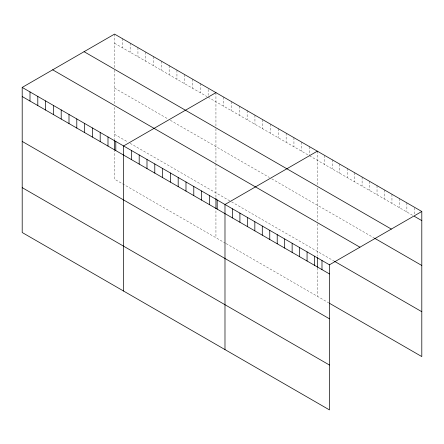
<?xml version="1.0" encoding="UTF-8"?>
<svg xmlns="http://www.w3.org/2000/svg" width="444" height="444" viewBox="0 0 444 444"><rect width="100%" height="100%" fill="white"/><g stroke="black" fill="none" stroke-linecap="round" stroke-linejoin="round"><path stroke-width="0.33" stroke-dasharray="2.22 1.67" d="M114.546 43.229L206.943 96.57M208.142 97.264L308.336 155.106M309.535 155.8L412.615 215.312M114.546 88.095L167.943 118.925M170.346 120.307L269.336 177.461M271.739 178.849L374.159 237.978M114.546 134.327L127.75 141.947M130.148 143.329L230.941 201.526M231.54 201.87L333.982 261.011M225.541 243.273L114.546 179.193L114.546 150.893M226.14 243.623L328.815 302.897M414.341 207.831L414.341 215.007M406.876 202.875L406.876 211.999M399.417 198.562L399.417 207.692M391.952 194.256L391.952 203.385M384.493 189.949L384.493 199.079M377.028 185.642L377.028 194.766M369.569 181.33L369.569 190.459M362.104 177.023L362.104 186.153M354.645 172.716L354.645 181.846M347.18 168.409L347.18 177.533M339.721 164.102L339.721 173.227M332.256 159.79L332.256 168.92M324.797 155.483L324.797 164.613M317.332 151.176L317.332 185.154M317.332 187.917L317.332 220.585M317.332 223.793L317.332 256.232M317.332 267.971L317.332 296.27M309.535 146.675L309.535 155.15M301.737 142.169L301.737 151.299M293.939 137.668L293.939 146.798M286.136 133.161L286.136 142.291M278.338 128.66L278.338 137.79M270.54 124.159L270.54 133.289M262.737 119.652L262.737 128.782M254.939 115.151L254.939 124.281M247.142 110.65L247.142 119.775M239.338 106.144L239.338 115.273M231.54 101.643L231.54 110.772M223.743 97.142L223.743 106.266M215.939 92.635L215.939 127.306M215.939 128.688L215.939 163.331M215.939 163.969L215.939 198.385M215.939 210.811L215.939 237.734M208.142 89.438L208.142 95.305M200.344 83.633L200.344 92.757M192.546 79.126L192.546 88.256M184.743 74.625L184.743 83.755M176.945 70.124L176.945 79.248M169.147 65.618L169.147 74.747M161.344 61.117L161.344 70.246M153.546 56.616L153.546 65.74M145.749 52.109L145.749 61.239M137.945 47.608L137.945 56.738M130.148 43.107L130.148 52.231M122.35 38.6L122.35 47.73M114.546 34.099L114.546 68.076M114.546 70.146L114.546 103.508M114.546 107.359L114.546 139.849"/><path stroke-width="0.67" d="M22.2 87.418L329.454 264.807L329.454 409.901L22.2 232.512L22.2 87.418L114.546 34.099L421.8 211.488L421.8 356.582L329.387 303.23M215.939 92.635L123.593 145.954L123.593 291.053M317.332 151.176L224.986 204.495L224.986 349.589M329.454 264.807L421.8 211.488M414.341 216.306L421.8 220.618M84.071 51.693L391.325 229.082M374.73 238.311L421.8 265.484M52.675 69.819L359.929 247.208M334.554 261.344L421.8 311.716M22.2 96.542L329.454 273.931M22.2 141.414L329.454 318.803M22.2 187.64L329.454 365.035M321.989 260.495L321.989 269.625M317.332 257.614L317.332 267.277M314.53 256.188L314.53 265.318M307.065 251.881L307.065 261.011M299.606 247.574L299.606 256.704M292.141 243.268L292.141 252.392M284.682 238.955L284.682 248.085M277.217 234.648L277.217 243.778M269.758 230.342L269.758 239.471M262.293 226.035L262.293 235.159M254.834 221.723L254.834 230.852M247.369 217.416L247.369 226.545M239.91 213.109L239.91 222.239M232.445 208.802L232.445 217.932M217.188 199.989L217.188 209.118M215.939 198.385L215.939 208.741M209.385 195.488L209.385 204.617M201.587 190.987L201.587 200.111M193.789 186.48L193.789 195.61M185.986 181.979L185.986 191.109M178.188 177.472L178.188 186.602M170.391 172.971L170.391 182.101M162.593 168.47L162.593 177.6M154.79 163.964L154.79 173.093M146.992 159.463L146.992 168.592M139.194 154.962L139.194 164.086M131.391 150.455L131.391 159.585M115.795 141.453L115.795 150.577M114.546 140.537L114.546 150.2M107.992 136.946L107.992 146.076M100.194 132.445L100.194 141.575M92.396 127.944L92.396 137.068M84.593 123.438L84.593 132.567M76.795 118.937L76.795 128.066M68.998 114.435L68.998 123.56M61.2 109.929L61.2 119.059M53.397 105.428L53.397 114.558M45.599 100.927L45.599 110.051M37.801 96.42L37.801 105.55M29.998 91.919L29.998 101.049"/></g></svg>
